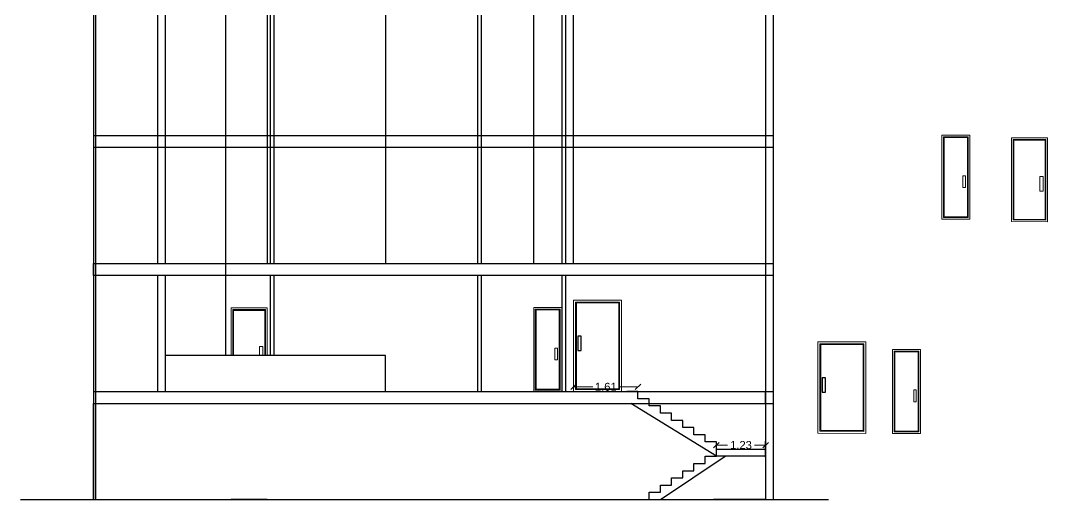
# Model space of a CAD drawing. Header units: metres. Extents: x -355 to 973, y -73 to 238.
# Drawn here: x 599.7 to 625.37, y 82.96 to 94.94 of the extents above; entities that cross this region are included whole.
import ezdxf

# ---------------------------------------------------------------- set-up
doc = ezdxf.new("R2010")
doc.units = ezdxf.units.M
doc.header["$LTSCALE"] = 3
doc.header["$MEASUREMENT"] = 0
doc.layers.add('09', color=120, linetype='Continuous', lineweight=9)
doc.styles.get("Standard").update_dxf_attribs({"font": 'arial.ttf'})
doc.dimstyles.new('ahmad', dxfattribs={"dimtxt": 0.2, "dimasz": 0.1375, "dimexe": 0, "dimexo": 0.0625, "dimgap": 0.09, "dimtad": 0, "dimzin": 0, "dimdsep": 46, "dimtxsty": 'Standard', "dimblk": 'OBLIQUE', "dimcen": 0.09, "dimclrd": 245, "dimclrt": 61, "dimadec": 0, "dimazin": 0, "dimtfac": 1, "dimtofl": 0, "dimtmove": 0, "dimatfit": 3, "dimldrblk": 'OBLIQUE', "dimfxl": 0, "dimfxlon": 1, "dimtolj": 1, "dimtzin": 0, "dimlwd": 13, "dimarcsym": 0})

# ---------------------------------------------------------------- blocks, each defined once
blk = doc.blocks.new('7uy')
at = {"layer": 'Defpoints'}
for p, q in [((307.318, 21.839), (307.038, 21.839)), ((307.318, 21.659), (307.318, 21.839))]:
    blk.add_line(p, q, dxfattribs=at)
blk = doc.blocks.new('_Oblique')
at = {"color": 0, "linetype": 'ByBlock', "lineweight": -2}
blk.add_line((-0.5, -0.5), (0.5, 0.5), dxfattribs=at)
blk = doc.blocks.new('*D763')
at = {"color": 245, "lineweight": 13, "transparency": 16777216}
for p, q in [((617.097, 84.322), (617.371, 84.322)), ((618.327, 84.322), (618.052, 84.322))]:
    blk.add_line(p, q, dxfattribs=at)
at = {"layer": 'Defpoints', "color": 0, "transparency": 16777216}
for p in [(617.097, 84.222), (618.327, 84.322), (618.327, 84.222)]:
    blk.add_point(p, dxfattribs=at)
at = {"color": 245, "lineweight": 13, "transparency": 16777216, "xscale": 0.1375, "yscale": 0.1375, "zscale": 0.1375, "rotation": 180}
blk.add_blockref('_Oblique', (617.097, 84.322), dxfattribs=at)
at = {"color": 245, "lineweight": 13, "transparency": 16777216, "xscale": 0.1375, "yscale": 0.1375, "zscale": 0.1375}
blk.add_blockref('_Oblique', (618.327, 84.322), dxfattribs=at)
at = {"color": 61, "transparency": 16777216, "insert": (617.712, 84.322), "char_height": 0.2, "attachment_point": 5}
blk.add_mtext('\\A1;1.23', dxfattribs=at)
blk = doc.blocks.new('*D764')
at = {"color": 245, "lineweight": 13, "transparency": 16777216}
for p, q in [((613.527, 85.778), (614.011, 85.778)), ((615.137, 85.778), (614.653, 85.778))]:
    blk.add_line(p, q, dxfattribs=at)
at = {"layer": 'Defpoints', "color": 0, "transparency": 16777216}
for p in [(613.527, 88.862), (613.527, 85.778), (615.137, 85.662)]:
    blk.add_point(p, dxfattribs=at)
at = {"color": 245, "lineweight": 13, "transparency": 16777216, "xscale": 0.1375, "yscale": 0.1375, "zscale": 0.1375, "rotation": 180}
blk.add_blockref('_Oblique', (613.527, 85.778), dxfattribs=at)
at = {"color": 245, "lineweight": 13, "transparency": 16777216, "xscale": 0.1375, "yscale": 0.1375, "zscale": 0.1375}
blk.add_blockref('_Oblique', (615.137, 85.778), dxfattribs=at)
at = {"color": 61, "transparency": 16777216, "insert": (614.332, 85.778), "char_height": 0.2, "attachment_point": 5}
blk.add_mtext('\\A1;1.61', dxfattribs=at)
blk = doc.blocks.new('dff')
at = {"layer": '09'}
for points in [[(35.025, 83.894), (35.025, 85.994), (34.325, 85.994), (34.325, 83.894)], [(34.985, 83.934), (34.985, 85.954), (34.365, 85.954), (34.365, 83.934)], [(34.965, 83.954), (34.965, 85.934), (34.385, 85.934), (34.385, 83.954)], [(34.918, 84.982), (34.854, 84.982), (34.854, 84.685), (34.918, 84.685)]]:
    blk.add_lwpolyline(points, close=True, dxfattribs=at)
blk = doc.blocks.new('w4')
at = {"layer": '09'}
for points in [[(38.197, 89.186), (38.197, 91.286), (37.297, 91.286), (37.297, 89.195)], [(38.157, 89.226), (38.157, 91.246), (37.337, 91.246), (37.337, 89.234)], [(38.137, 89.246), (38.137, 91.226), (37.357, 91.226), (37.357, 89.254)], [(38.086, 90.318), (38.008, 90.318), (38.008, 89.957), (38.086, 89.957)]]:
    blk.add_lwpolyline(points, close=True, dxfattribs=at)

msp = doc.modelspace()

# ---------------------------------------------------------------- linework, layer by layer
for p, q in [((605.869, 105.752), (605.869, 88.862)), ((605.945, 101.591), (605.945, 88.862)), ((606.045, 88.862), (606.045, 101.563)), ((604.827, 99.028), (604.827, 86.562)), ((608.827, 98.428), (608.827, 88.862)), ((612.531, 88.862), (612.531, 97.875)), ((613.231, 97.775), (613.231, 88.862)), ((603.127, 96.375), (603.127, 88.862)), ((603.327, 88.862), (603.327, 96.372)), ((611.127, 96.375), (611.127, 88.862)), ((611.227, 88.862), (611.227, 96.375)), ((601.527, 96.175), (601.527, 82.962)), ((601.577, 96.175), (601.577, 82.962)), ((613.327, 96.174), (613.327, 88.862)), ((613.527, 88.862), (613.527, 96.174)), ((618.327, 96.175), (618.327, 82.962)), ((618.527, 82.962), (618.527, 96.175)), ((601.527, 92.062), (618.527, 92.062)), ((618.527, 91.762), (601.527, 91.762)), ((601.527, 88.562), (601.527, 88.862)), ((601.527, 88.862), (618.527, 88.862)), ((618.527, 88.562), (601.527, 88.562)), ((603.127, 88.562), (603.127, 85.659)), ((603.327, 85.659), (603.327, 88.562)), ((605.945, 88.562), (605.945, 86.562)), ((606.045, 86.562), (606.045, 88.562)), ((611.127, 88.562), (611.127, 85.662)), ((611.227, 85.662), (611.227, 88.562)), ((613.231, 88.562), (613.231, 85.662)), ((613.327, 88.562), (613.327, 85.662)), ((618.527, 85.662), (618.527, 88.562)), ((608.827, 86.562), (603.327, 86.562)), ((608.827, 85.662), (608.827, 86.562)), ((601.527, 85.662), (618.527, 85.662)), ((613.231, 85.662), (612.531, 85.662)), ((618.327, 85.362), (618.327, 85.662)), ((601.527, 82.962), (601.527, 85.362)), ((601.527, 82.962), (601.527, 85.362)), ((601.527, 85.362), (618.527, 85.362)), ((617.097, 84.042), (614.961, 85.362)), ((617.377, 84.222), (618.327, 84.222)), ((618.327, 84.222), (618.327, 84.422)), ((618.327, 84.022), (618.327, 84.222)), ((615.696, 82.962), (617.319, 84.042)), ((618.327, 84.042), (617.097, 84.042)), ((599.704, 82.962), (619.902, 82.962)), ((602.827, 82.962), (603.51, 82.962)), ((602.827, 82.962), (603.027, 82.962)), ((605.869, 82.962), (604.969, 82.962)), ((605.945, 82.962), (606.045, 82.962)), ((607.427, 82.962), (608.027, 82.962)), ((611.127, 82.962), (611.227, 82.962)), ((613.327, 82.962), (613.527, 82.962)), ((613.527, 82.962), (615.137, 82.962)), ((613.527, 82.962), (614.827, 82.962)), ((613.527, 82.962), (614.827, 82.962)), ((613.527, 82.962), (615.137, 82.962)), ((615.417, 82.962), (615.696, 82.962)), ((618.327, 82.962), (617.027, 82.962))]:
    msp.add_line(p, q)
for points in [[(613.714, 87.048), (613.636, 87.048), (613.636, 86.688), (613.714, 86.688)], [(619.822, 86.004), (619.744, 86.004), (619.744, 85.644), (619.822, 85.644)]]:
    msp.add_lwpolyline(points, close=True)
at = {"layer": '09'}
for points in [[(613.527, 85.662), (614.725, 85.659), (614.725, 87.945), (613.527, 87.948)], [(613.577, 85.711), (614.675, 85.709), (614.675, 87.896), (613.577, 87.898)], [(613.597, 85.731), (614.655, 85.729), (614.655, 87.876), (613.597, 87.878)], [(619.635, 84.618), (620.833, 84.615), (620.833, 86.902), (619.635, 86.904)], [(619.685, 84.668), (620.783, 84.665), (620.783, 86.852), (619.685, 86.854)], [(619.705, 84.687), (620.763, 84.685), (620.763, 86.832), (619.705, 86.834)]]:
    msp.add_lwpolyline(points, close=True, dxfattribs=at)
for points in [[(605.869, 86.562), (605.869, 87.752), (604.969, 87.752), (604.969, 86.562)], [(605.829, 86.562), (605.829, 87.712), (605.009, 87.712), (605.009, 86.562)], [(605.809, 86.562), (605.809, 87.692), (605.029, 87.692), (605.029, 86.562)], [(605.758, 86.562), (605.758, 86.784), (605.68, 86.784), (605.68, 86.562)]]:
    msp.add_lwpolyline(points, dxfattribs=at)

# ---------------------------------------------------------------- block references
for name, p in [('dff', (588.406, 6.078)), ('w4', (587.175, 0.72)), ('dff', (578.206, 1.768)), ('dff', (587.175, 0.72))]:
    msp.add_blockref(name, p)
at = {"layer": 'Defpoints'}
for p in [(307.818, 63.822), (308.098, 63.642), (308.378, 63.462), (308.658, 63.282), (308.938, 63.102), (309.218, 62.922), (309.498, 62.742), (309.778, 62.562)]:
    msp.add_blockref('7uy', p, dxfattribs=at)
at = {"layer": 'Defpoints', "xscale": -1}
for p in [(924.415, 62.382), (924.135, 62.202), (923.575, 61.842), (923.855, 62.022), (923.295, 61.662), (923.015, 61.482), (922.735, 61.302)]:
    msp.add_blockref('7uy', p, dxfattribs=at)

# ---------------------------------------------------------------- dimensions: what is measured, and where the dimension line sits
for base, p1, p2, picture, middle in [((613.527, 85.778), (615.137, 85.662), (613.527, 88.862), '*D764', (614.332, 85.778)), ((618.327, 84.322), (617.097, 84.222), (618.327, 84.222), '*D763', (617.712, 84.322))]:
    dim = msp.add_linear_dim(base=base, p1=p1, p2=p2, dimstyle='ahmad')
    dim.commit()
    dim.dimension.update_dxf_attribs({"geometry": picture, "text_midpoint": middle})

doc.saveas('drawing.dxf')
